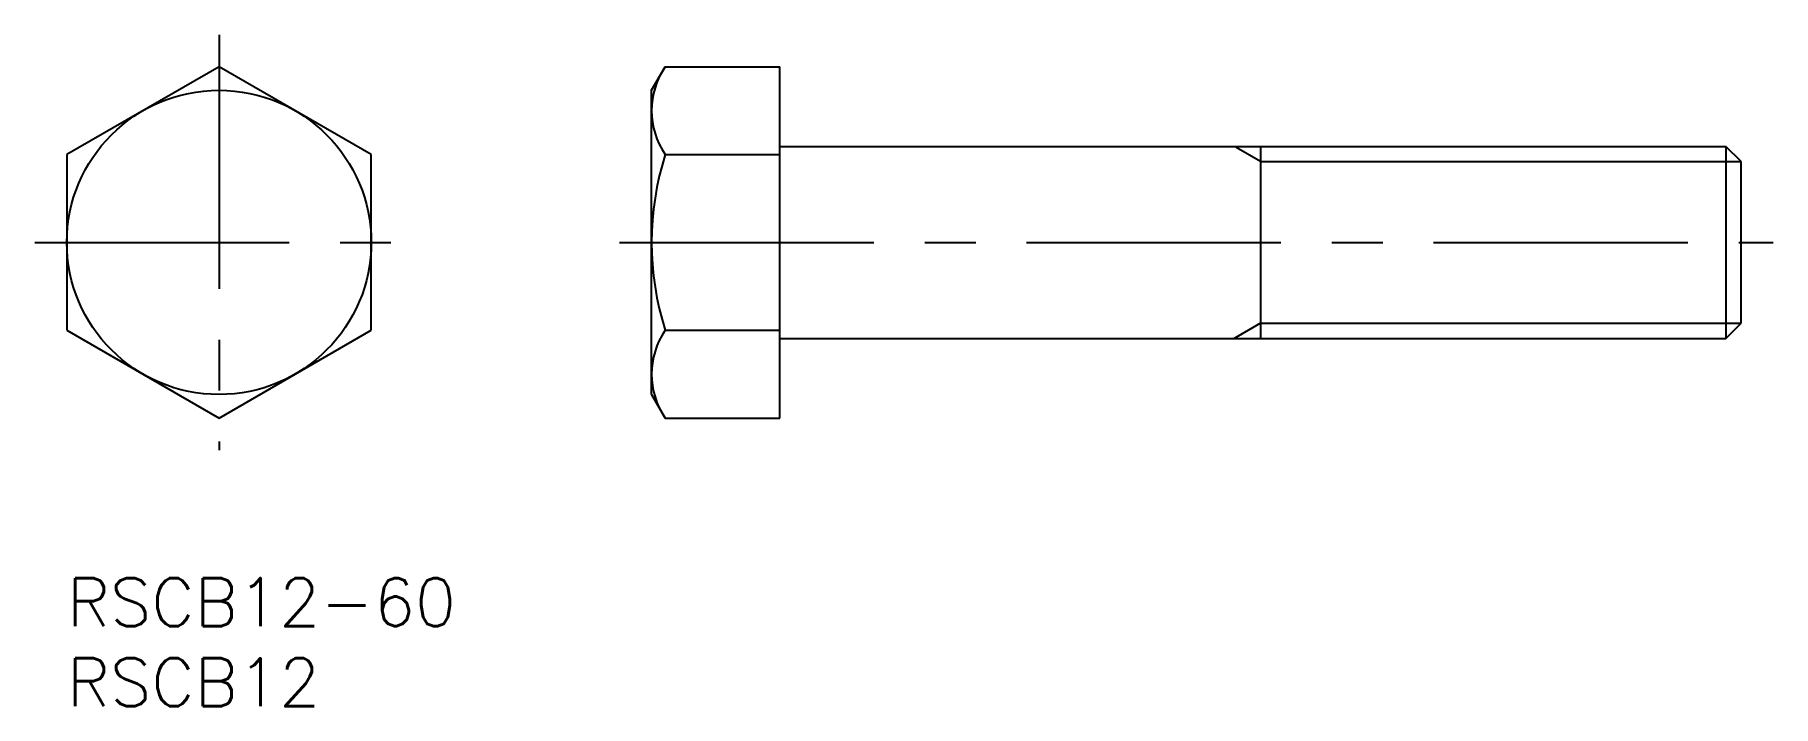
# Model space of a CAD drawing. Extents: x -2 to 106, y -8 to 34.
import ezdxf

# ---------------------------------------------------------------- set-up
doc = ezdxf.new("R2010")
doc.units = 0
doc.header["$LTSCALE"] = 0.5
doc.linetypes.add('CENTER', pattern=[50.8, 31.75, -6.35, 6.35, -6.35])
for name, color, linetype in [('MSM_CENTER', 1, 'CENTER'), ('MSM_CONTINUOUS', 7, 'CONTINUOUS'), ('MSM_NARROW', 5, 'CONTINUOUS'), ('MSM_PART_NUMBER', 7, 'CONTINUOUS')]:
    doc.layers.add(name, color=color, linetype=linetype)
doc.styles.get("Standard").update_dxf_attribs({"font": 'txt.shx', "height": 3, "bigfont": 'bigfont.shx'})

# ---------------------------------------------------------------- blocks, each defined once
blk = doc.blocks.new('*U2')
at = {"layer": 'MSM_PART_NUMBER'}
blk.add_text('RSCB12-60', height=3, dxfattribs=at).set_placement((0, -3))
blk = doc.blocks.new('*U3')
at = {"layer": 'MSM_PART_NUMBER'}
blk.add_text('RSCB12', height=3, dxfattribs=at).set_placement((0, -8))

msp = doc.modelspace()

# ---------------------------------------------------------------- linework, layer by layer
at = {"layer": 'MSM_CENTER'}
for p, q in [((9.5, 33.94), (9.5, 8)), ((-2, 20.97), (21, 20.97)), ((34.5, 20.97), (106.5, 20.97))]:
    msp.add_line(p, q, dxfattribs=at)
at = {"layer": 'MSM_CONTINUOUS'}
for p, q in [((9.5, 31.94), (0, 26.45)), ((19, 26.45), (9.5, 31.94)), ((36.5, 30.47), (37.35, 31.94)), ((37.35, 31.94), (44.5, 31.94)), ((44.5, 10), (44.5, 31.94)), ((36.5, 11.47), (36.5, 30.47)), ((0, 26.45), (0, 15.48)), ((19, 15.48), (19, 26.45)), ((37.35, 26.45), (44.5, 26.45)), ((44.5, 26.97), (103.55, 26.97)), ((74.5, 26.97), (74.5, 14.97)), ((104.5, 26.02), (103.55, 26.97)), ((103.55, 26.97), (103.55, 14.97)), ((104.5, 15.92), (104.5, 26.02)), ((0, 15.48), (9.5, 10)), ((9.5, 10), (19, 15.48)), ((37.35, 15.48), (44.5, 15.48)), ((103.55, 14.97), (104.5, 15.92)), ((44.5, 14.97), (103.55, 14.97)), ((36.5, 11.47), (37.35, 10)), ((37.35, 10), (44.5, 10))]:
    msp.add_line(p, q, dxfattribs=at)
msp.add_circle((9.5, 20.97), 9.5, dxfattribs=at)
for centre, radius, start, end in [((41.36, 29.2), 4.86, 145.6158, 214.3842), ((54.65, 20.97), 18.15, 162.4121, 197.5879), ((41.36, 12.74), 4.86, 145.6158, 214.3842)]:
    msp.add_arc(centre, radius, start, end, dxfattribs=at)
at = {"layer": 'MSM_NARROW'}
for p, q in [((74.5, 26.02), (72.98, 26.9)), ((74.5, 26.02), (104.5, 26.02)), ((74.5, 15.92), (72.86, 14.97)), ((74.5, 15.92), (104.5, 15.92))]:
    msp.add_line(p, q, dxfattribs=at)

# ---------------------------------------------------------------- block references
at = {"layer": 'MSM_CONTINUOUS'}
for name in ['*U2', '*U3']:
    msp.add_blockref(name, (0, 0), dxfattribs=at)

doc.saveas('drawing.dxf')
